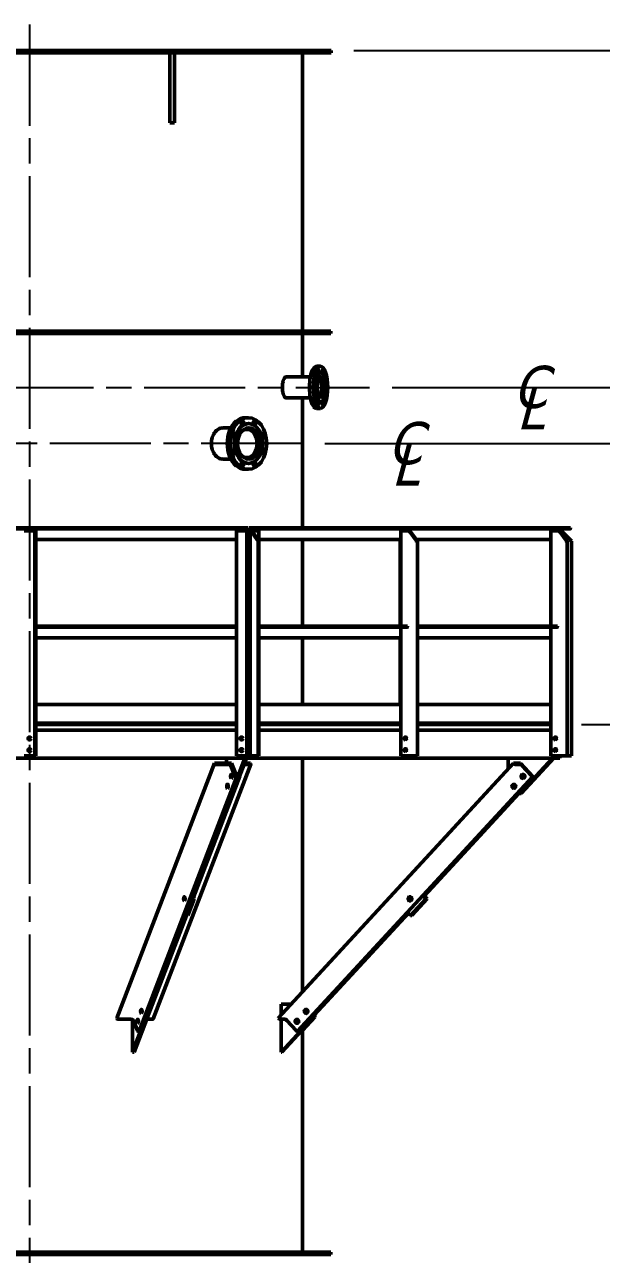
# Model space of a CAD drawing. Header units: inches. Extents: x 11 to 1621, y 11 to 1332.
# Drawn here: x 1246.1 to 1369.5, y 634.2 to 897 of the extents above; entities that cross this region are included whole.
import ezdxf
from ezdxf.enums import TextEntityAlignment as Align

# ---------------------------------------------------------------- set-up
doc = ezdxf.new("R2010")
doc.units = ezdxf.units.IN
doc.header["$LTSCALE"] = 48
doc.header["$MEASUREMENT"] = 0
doc.linetypes.add('CHAIN', pattern=[0.7087, 0.4724, -0.0591, 0.1181, -0.0591])
for name, color, linetype, lineweight in [('Centerline (ANSI)', 7, 'Continuous', 25), ('Dimension (ANSI)', 7, 'Continuous', 25), ('Symbol (ANSI)', 7, 'Continuous', 25), ('Visible (ANSI)', 7, 'Continuous', 50)]:
    doc.layers.add(name, color=color, linetype=linetype, lineweight=lineweight)
doc.styles.add('Dimension Text', font='tahoma.ttf')
doc.styles.add('Note Text (ANSI)', font='tahoma.ttf')
doc.styles.get("Standard").update_dxf_attribs({"font": 'tahoma.ttf'})
doc.dimstyles.new('ELC FT', dxfattribs={"dimscale": 48, "dimtxt": 0.12, "dimasz": 0.098425, "dimexe": 0.05, "dimexo": 0.1, "dimgap": 0.031496, "dimtad": 1, "dimdec": 5, "dimzin": 3, "dimdsep": 46, "dimlunit": 4, "dimtxsty": 'Dimension Text', "dimcen": 0.09, "dimdle": 0.5, "dimclrd": 5, "dimclre": 5, "dimclrt": 256, "dimadec": 1, "dimazin": 3, "dimtfac": 0.833333, "dimtofl": 0, "dimtmove": 0, "dimatfit": 3, "dimfxl": 0, "dimfrac": 2, "dimtolj": 1, "dimtzin": 0, "dimlwd": 25, "dimlwe": 25, "dimarcsym": 0})

# ---------------------------------------------------------------- blocks, each defined once
blk = doc.blocks.new('*D57')
at = {"layer": 'Defpoints', "color": 0, "linetype": 'Continuous', "transparency": 16777216}
for p in [(1360.38, 747.45), (1479.31, 291.45), (1540.01, 291.45)]:
    blk.add_point(p, dxfattribs=at)
at = {"layer": 'Dimension (ANSI)', "color": 5, "linetype": 'Continuous', "lineweight": 25, "transparency": 16777216}
for p, q in [((1365.18, 747.45), (1542.41, 747.45)), ((1540.01, 742.73), (1540.01, 296.18)), ((1484.11, 291.45), (1542.41, 291.45))]:
    blk.add_line(p, q, dxfattribs=at)
at = {"layer": 'Dimension (ANSI)', "color": 5, "linetype": 'Continuous', "transparency": 16777216}
for points in [[(1539.23, 742.73), (1540.8, 742.73), (1540.01, 747.45)], [(1539.23, 296.18), (1540.8, 296.18), (1540.01, 291.45)]]:
    blk.add_solid(points, dxfattribs=at)
at = {"layer": 'Dimension (ANSI)', "linetype": 'Continuous', "lineweight": 25, "transparency": 16777216, "insert": (1535.49, 519.45), "char_height": 5.76, "attachment_point": 5, "rotation": 90, "style": 'Dimension Text'}
blk.add_mtext('\\A1;\\fTahoma|b0|i0;38\'-0" TOP OF GRATING', dxfattribs=at)
blk = doc.blocks.new('*D58')
at = {"layer": 'Defpoints', "color": 0, "linetype": 'Continuous', "transparency": 16777216}
for p in [(1305.5, 807.45), (1540.01, 807.45), (1360.38, 747.45)]:
    blk.add_point(p, dxfattribs=at)
at = {"layer": 'Dimension (ANSI)', "color": 5, "linetype": 'Continuous', "lineweight": 25, "transparency": 16777216}
for p, q in [((1310.3, 807.45), (1542.41, 807.45)), ((1540.01, 752.18), (1540.01, 802.73)), ((1365.18, 747.45), (1542.41, 747.45))]:
    blk.add_line(p, q, dxfattribs=at)
at = {"layer": 'Dimension (ANSI)', "color": 5, "linetype": 'Continuous', "transparency": 16777216}
for points in [[(1539.23, 802.73), (1540.8, 802.73), (1540.01, 807.45)], [(1539.23, 752.18), (1540.8, 752.18), (1540.01, 747.45)]]:
    blk.add_solid(points, dxfattribs=at)
at = {"layer": 'Dimension (ANSI)', "linetype": 'Continuous', "lineweight": 25, "transparency": 16777216, "insert": (1535.5, 777.45), "char_height": 5.76, "attachment_point": 5, "rotation": 90, "style": 'Dimension Text'}
blk.add_mtext('\\A1;5\'-0"', dxfattribs=at)
blk = doc.blocks.new('*D59')
at = {"layer": 'Defpoints', "color": 0, "linetype": 'Continuous', "transparency": 16777216}
for p in [(1319.9, 819.45), (1305.5, 807.45), (1520.81, 807.45)]:
    blk.add_point(p, dxfattribs=at)
at = {"layer": 'Dimension (ANSI)', "color": 5, "linetype": 'Continuous', "lineweight": 25, "transparency": 16777216}
for p, q in [((1520.81, 824.18), (1520.81, 846.99)), ((1324.7, 819.45), (1523.21, 819.45)), ((1310.3, 807.45), (1523.21, 807.45)), ((1520.81, 802.73), (1520.81, 798))]:
    blk.add_line(p, q, dxfattribs=at)
at = {"layer": 'Dimension (ANSI)', "color": 5, "linetype": 'Continuous', "transparency": 16777216}
for points in [[(1520.02, 824.18), (1521.6, 824.18), (1520.81, 819.45)], [(1520.02, 802.73), (1521.6, 802.73), (1520.81, 807.45)]]:
    blk.add_solid(points, dxfattribs=at)
at = {"layer": 'Dimension (ANSI)', "linetype": 'Continuous', "lineweight": 25, "transparency": 16777216, "insert": (1516.3, 837.94), "char_height": 5.76, "attachment_point": 5, "rotation": 90, "style": 'Dimension Text'}
blk.add_mtext('\\A1;1\'-0"', dxfattribs=at)
blk = doc.blocks.new('*D60')
at = {"layer": 'Defpoints', "color": 0, "linetype": 'Continuous', "transparency": 16777216}
for p in [(1311.7, 891.45), (1305.5, 807.45), (1540.01, 807.45)]:
    blk.add_point(p, dxfattribs=at)
at = {"layer": 'Dimension (ANSI)', "color": 5, "linetype": 'Continuous', "lineweight": 25, "transparency": 16777216}
for p, q in [((1316.5, 891.45), (1542.41, 891.45)), ((1540.01, 886.73), (1540.01, 812.18)), ((1310.3, 807.45), (1542.41, 807.45))]:
    blk.add_line(p, q, dxfattribs=at)
at = {"layer": 'Dimension (ANSI)', "color": 5, "linetype": 'Continuous', "transparency": 16777216}
for points in [[(1539.23, 886.73), (1540.8, 886.73), (1540.01, 891.45)], [(1539.23, 812.18), (1540.8, 812.18), (1540.01, 807.45)]]:
    blk.add_solid(points, dxfattribs=at)
at = {"layer": 'Dimension (ANSI)', "linetype": 'Continuous', "lineweight": 25, "transparency": 16777216, "insert": (1535.5, 849.45), "char_height": 5.76, "attachment_point": 5, "rotation": 90, "style": 'Dimension Text'}
blk.add_mtext('\\A1;7\'-0"', dxfattribs=at)
blk = doc.blocks.new('CENTER LINE')
at = {"layer": 'Symbol (ANSI)', "char_height": 0.25, "attachment_point": 5, "style": 'Note Text (ANSI)'}
for s, insert in [('\\fTahoma|b0|i1;{\\H0.2500;C}', (0, 0)), ('\\fTahoma|b0|i1;{\\H0.2500;L}', (0, -0.125))]:
    blk.add_mtext(s, dxfattribs=dict(at, insert=insert))
at = {"layer": 'Symbol (ANSI)', "lineweight": 30, "flags": 63}
blk.add_attdef('Enter_text', text='', height=0.125, dxfattribs=at).set_placement((0.125, -0.125), align=Align.TOP_LEFT)

msp = doc.modelspace()

# ---------------------------------------------------------------- linework, layer by layer
at = {"layer": 'Centerline (ANSI)', "linetype": 'CHAIN', "ltscale": 0.952448}
for p, q in [((1247.196963, 896.951101), (1247.196963, 271.446921)), ((1174.498725, 819.451101), (1319.895234, 819.451101)), ((1305.500377, 807.451101), (1151.709386, 807.451101))]:
    msp.add_line(p, q, dxfattribs=at)
at = {"layer": 'Visible (ANSI)'}
for p, q in [((1311.696979, 891.451101), (1182.696979, 891.451101)), ((1217.196979, 890.951101), (1277.196979, 890.951101)), ((1277.196979, 890.951101), (1278.196979, 890.951101)), ((1277.196979, 883.898487), (1277.196979, 890.951101)), ((1278.196979, 883.898487), (1278.196979, 890.951101)), ((1278.196979, 890.951101), (1311.696979, 890.951101)), ((1305.571946, 831.451101), (1305.571946, 890.951101)), ((1311.696979, 891.451101), (1311.696979, 890.951101)), ((1277.196979, 883.898487), (1277.196979, 875.951101)), ((1278.196979, 883.898487), (1278.196979, 875.951101)), ((1277.196979, 875.951101), (1278.196979, 875.951101)), ((1182.821979, 831.451101), (1311.571979, 831.451101)), ((1182.821979, 830.951101), (1311.571979, 830.951101)), ((1305.571946, 821.701101), (1305.571946, 830.951101)), ((1311.571979, 831.451101), (1311.571979, 830.951101)), ((1309.395234, 823.951101), (1308.568305, 823.951101)), ((1309.451616, 822.546101), (1309.395234, 822.546101)), ((1302.051536, 821.701101), (1307.235413, 821.701101)), ((1302.051536, 817.201101), (1307.235413, 817.201101)), ((1305.571946, 789.451101), (1305.571946, 817.201101)), ((1309.395234, 814.951101), (1308.568305, 814.951101)), ((1309.451616, 816.356101), (1309.395234, 816.356101)), ((1294.000377, 812.951101), (1293.335697, 812.951101)), ((1288.474338, 810.763601), (1290.231076, 810.763601)), ((1293.644718, 810.763601), (1293.68925, 810.763601)), ((1294.042804, 811.701101), (1294.000377, 811.701101)), ((1288.474338, 804.138601), (1290.231076, 804.138601)), ((1293.644718, 804.138601), (1293.68925, 804.138601)), ((1294.000377, 801.951101), (1293.335697, 801.951101)), ((1294.042804, 803.201101), (1294.000377, 803.201101)), ((1293.383416, 789.201101), (1201.010543, 789.201101)), ((1201.485517, 789.451101), (1292.908442, 789.451101)), ((1246.191979, 788.826101), (1246.071979, 788.826101)), ((1246.191979, 788.826101), (1248.071979, 788.826101)), ((1248.071979, 788.826101), (1248.571979, 788.826101)), ((1248.321979, 786.696101), (1248.321979, 788.576101)), ((1248.571979, 788.826101), (1248.571979, 786.576101)), ((1291.528442, 788.826101), (1291.408442, 788.826101)), ((1291.408442, 740.701101), (1291.408442, 788.826101)), ((1291.528442, 788.826101), (1293.408442, 788.826101)), ((1293.908442, 789.451101), (1292.908442, 789.451101)), ((1293.383416, 789.201101), (1293.908442, 789.201101)), ((1293.408442, 788.826101), (1293.908442, 788.826101)), ((1293.658442, 786.696101), (1293.658442, 788.576101)), ((1293.908442, 789.201101), (1293.908442, 789.451101)), ((1293.908442, 788.951101), (1293.908442, 789.201101)), ((1293.908442, 788.826101), (1293.908442, 788.951101)), ((1293.908442, 788.826101), (1293.908442, 786.576101)), ((1294.158442, 789.451101), (1295.219102, 789.451101)), ((1294.158442, 786.951101), (1294.158442, 789.451101)), ((1294.335219, 788.951101), (1294.335219, 787.071101)), ((1294.335219, 788.826101), (1294.511996, 788.826101)), ((1294.335219, 740.701101), (1294.335219, 788.826101)), ((1295.219102, 789.201101), (1294.511996, 789.201101)), ((1294.511996, 788.826101), (1294.865549, 788.826101)), ((1296.102986, 786.576101), (1294.511996, 788.826101)), ((1294.865549, 788.826101), (1296.19491, 788.826101)), ((1294.865549, 788.576101), (1296.19491, 786.696101)), ((1296.633316, 789.451101), (1295.219102, 789.451101)), ((1295.219102, 789.201101), (1296.212606, 789.201101)), ((1296.230057, 788.826101), (1296.19491, 788.826101)), ((1361.530091, 789.201101), (1296.212606, 789.201101)), ((1296.230057, 786.611248), (1296.230057, 788.826101)), ((1296.633316, 789.451101), (1361.279086, 789.451101)), ((1326.569716, 788.826101), (1326.66164, 788.826101)), ((1326.569716, 768.451101), (1326.569716, 788.826101)), ((1326.831345, 788.826101), (1326.66164, 788.826101)), ((1326.831345, 788.826101), (1328.160706, 788.826101)), ((1328.160706, 788.826101), (1328.514259, 788.826101)), ((1328.514259, 788.826101), (1330.10525, 786.576101)), ((1329.84362, 786.696101), (1328.514259, 788.576101)), ((1358.627436, 788.826101), (1358.71936, 788.826101)), ((1358.627436, 768.451101), (1358.627436, 788.826101)), ((1358.889065, 788.826101), (1358.71936, 788.826101)), ((1358.889065, 788.826101), (1360.218426, 788.826101)), ((1360.218426, 788.826101), (1360.571979, 788.826101)), ((1360.395203, 788.826101), (1360.395203, 788.951101)), ((1360.571979, 788.951101), (1360.571979, 788.826101)), ((1360.571979, 788.826101), (1360.821979, 788.826101)), ((1360.571979, 788.826101), (1362.16297, 786.576101)), ((1361.90134, 786.696101), (1360.571979, 788.576101)), ((1363.071979, 786.576101), (1360.821979, 788.826101)), ((1361.571979, 789.451101), (1361.279086, 789.451101)), ((1361.530091, 789.201101), (1361.571979, 789.201101)), ((1361.571979, 789.451101), (1361.571979, 789.201101)), ((1361.571979, 789.451101), (1361.821979, 789.451101)), ((1361.821979, 789.201101), (1361.571979, 789.201101)), ((1362.821979, 789.451101), (1361.821979, 789.451101)), ((1361.821979, 789.201101), (1362.701979, 789.201101)), ((1362.821979, 789.321101), (1362.821979, 789.451101)), ((1248.321979, 740.701101), (1248.321979, 786.696101)), ((1248.571979, 786.576101), (1248.441979, 786.576101)), ((1248.571979, 786.951101), (1291.408442, 786.951101)), ((1248.571979, 740.701101), (1248.571979, 786.576101)), ((1293.658442, 740.701101), (1293.658442, 786.696101)), ((1293.908442, 786.576101), (1293.778442, 786.576101)), ((1293.908442, 740.701101), (1293.908442, 786.576101)), ((1293.908442, 786.451101), (1293.951335, 786.451101)), ((1294.304889, 786.451101), (1293.951335, 786.451101)), ((1294.250366, 786.951101), (1294.158442, 786.951101)), ((1294.250366, 786.951101), (1294.335219, 786.951101)), ((1294.304889, 786.451101), (1294.335219, 786.451101)), ((1296.19491, 786.576101), (1296.102986, 786.576101)), ((1296.102986, 740.701101), (1296.102986, 786.576101)), ((1296.230057, 786.951101), (1326.569716, 786.951101)), ((1296.230057, 740.701101), (1296.230057, 786.611248)), ((1305.571946, 768.451101), (1305.571946, 786.951101)), ((1326.392939, 768.451101), (1326.392939, 786.951101)), ((1329.840085, 786.951101), (1358.627436, 786.951101)), ((1330.10525, 786.576101), (1330.013326, 786.576101)), ((1330.10525, 740.701101), (1330.10525, 786.576101)), ((1362.16297, 786.576101), (1362.071046, 786.576101)), ((1362.16297, 740.701101), (1362.16297, 786.576101)), ((1363.071979, 740.701101), (1363.071979, 786.576101)), ((1293.908442, 784.451101), (1293.951335, 784.451101)), ((1294.304889, 784.451101), (1293.951335, 784.451101)), ((1294.304889, 784.451101), (1294.335219, 784.451101)), ((1248.571979, 768.451101), (1248.821979, 768.451101)), ((1248.821979, 768.451101), (1248.821979, 768.321101)), ((1248.821979, 768.451101), (1291.158442, 768.451101)), ((1248.821979, 768.201101), (1248.821979, 768.321101)), ((1248.821979, 768.201101), (1248.821979, 767.951101)), ((1291.158442, 768.201101), (1248.821979, 768.201101)), ((1291.158442, 768.451101), (1291.408442, 768.451101)), ((1291.158442, 768.321101), (1291.158442, 768.451101)), ((1291.158442, 768.321101), (1291.158442, 768.201101)), ((1291.158442, 767.951101), (1291.158442, 768.201101)), ((1294.158442, 768.451101), (1294.335219, 768.451101)), ((1294.158442, 765.951101), (1294.158442, 768.451101)), ((1294.335219, 768.451101), (1294.335219, 766.071101)), ((1296.230057, 768.451101), (1296.279762, 768.451101)), ((1296.279762, 768.451101), (1297.870753, 768.451101)), ((1296.279762, 768.451101), (1296.279762, 767.951101)), ((1297.7859, 768.201101), (1296.456539, 768.201101)), ((1327.899076, 768.201101), (1297.7859, 768.201101)), ((1297.870753, 768.451101), (1327.983929, 768.451101)), ((1297.870753, 768.451101), (1297.870753, 768.321101)), ((1326.569716, 740.701101), (1326.569716, 768.201101)), ((1327.983929, 768.321101), (1327.983929, 768.451101)), ((1330.10525, 768.451101), (1360.041649, 768.451101)), ((1359.956797, 768.201101), (1330.10525, 768.201101)), ((1358.627436, 740.701101), (1358.627436, 768.201101)), ((1360.041649, 768.321101), (1360.041649, 768.451101)), ((1248.571979, 765.951101), (1291.408442, 765.951101)), ((1294.250366, 765.951101), (1294.158442, 765.951101)), ((1294.250366, 765.951101), (1294.335219, 765.951101)), ((1296.230057, 765.951101), (1326.569716, 765.951101)), ((1305.571946, 751.701101), (1305.571946, 765.951101)), ((1326.392939, 751.701101), (1326.392939, 765.951101)), ((1330.10525, 765.951101), (1358.627436, 765.951101)), ((1248.571979, 751.701101), (1291.408442, 751.701101)), ((1294.158442, 747.701101), (1294.158442, 751.701101)), ((1294.158442, 751.701101), (1294.335219, 751.701101)), ((1294.335219, 751.701101), (1294.335219, 747.701101)), ((1296.230057, 751.701101), (1326.569716, 751.701101)), ((1330.10525, 751.701101), (1358.627436, 751.701101)), ((1291.408442, 747.701101), (1248.571979, 747.701101)), ((1248.571979, 747.451101), (1291.408442, 747.451101)), ((1293.908442, 747.451101), (1294.335219, 747.451101)), ((1294.335219, 747.701101), (1294.158442, 747.701101)), ((1326.569716, 747.701101), (1296.230057, 747.701101)), ((1296.230057, 747.451101), (1326.569716, 747.451101)), ((1305.571946, 747.451101), (1305.571946, 747.701101)), ((1326.392939, 747.451101), (1326.392939, 747.701101)), ((1358.627436, 747.701101), (1330.10525, 747.701101)), ((1330.10525, 747.451101), (1358.627436, 747.451101)), ((1248.571979, 746.201101), (1291.408442, 746.201101)), ((1291.408442, 746.201101), (1248.571979, 746.201101)), ((1293.908442, 746.201101), (1294.158442, 746.201101)), ((1293.941964, 740.877048), (1293.941964, 745.525154)), ((1293.941964, 745.525154), (1293.941964, 740.877048)), ((1294.158442, 746.201101), (1294.335219, 746.201101)), ((1294.158442, 746.201101), (1294.158442, 740.201101)), ((1294.158442, 746.201101), (1294.158442, 740.201101)), ((1294.311516, 745.525154), (1294.311516, 740.877048)), ((1294.311516, 740.877048), (1294.311516, 745.525154)), ((1296.230057, 746.201101), (1326.569716, 746.201101)), ((1326.569716, 746.201101), (1296.230057, 746.201101)), ((1330.10525, 746.201101), (1358.627436, 746.201101)), ((1358.627436, 746.201101), (1330.10525, 746.201101)), ((1292.080249, 740.201101), (1202.31371, 740.201101)), ((1246.071979, 740.701101), (1246.191979, 740.701101)), ((1248.071979, 740.701101), (1246.191979, 740.701101)), ((1248.321979, 740.701101), (1248.071979, 740.701101)), ((1248.321979, 740.701101), (1248.441979, 740.701101)), ((1248.571979, 740.701101), (1248.441979, 740.701101)), ((1265.866053, 684.70846), (1286.700253, 739.150848)), ((1273.655518, 684.509738), (1294.489718, 738.952126)), ((1290.395771, 739.150848), (1286.700253, 739.150848)), ((1286.700253, 739.150848), (1286.750314, 739.020034)), ((1286.977265, 738.885683), (1289.799717, 738.885683)), ((1289.28055, 740.201101), (1289.28055, 739.150848)), ((1290.253618, 738.616983), (1291.080295, 736.456772)), ((1290.33293, 732.701101), (1293.203055, 740.201101)), ((1291.478164, 736.322421), (1290.395771, 739.150848)), ((1290.679385, 732.701101), (1293.54951, 740.201101)), ((1291.408442, 740.701101), (1291.528442, 740.701101)), ((1293.408442, 740.701101), (1291.528442, 740.701101)), ((1292.080249, 740.201101), (1292.080249, 740.408148)), ((1292.080249, 740.201101), (1292.080249, 740.408148)), ((1294.158442, 740.201101), (1292.080249, 740.201101)), ((1292.178721, 740.504016), (1293.631018, 740.574324)), ((1292.178721, 740.504016), (1293.631018, 740.574324)), ((1293.046122, 738.885683), (1294.363682, 738.885683)), ((1294.437744, 739.150848), (1293.147596, 739.150848)), ((1293.658442, 740.701101), (1293.408442, 740.701101)), ((1293.658442, 740.701101), (1293.778442, 740.701101)), ((1293.908442, 740.701101), (1293.778442, 740.701101)), ((1295.627947, 740.201101), (1294.158442, 740.201101)), ((1296.102986, 740.701101), (1294.335219, 740.701101)), ((1294.487805, 739.020034), (1294.437744, 739.150848)), ((1294.531388, 740.574324), (1295.558316, 740.504016)), ((1294.531388, 740.574324), (1295.558316, 740.504016)), ((1295.627947, 740.408148), (1295.627947, 740.201101)), ((1295.627947, 740.408148), (1295.627947, 740.201101)), ((1359.102475, 740.201101), (1295.627947, 740.201101)), ((1296.19491, 740.701101), (1296.102986, 740.701101)), ((1296.19491, 740.701101), (1296.230057, 740.701101)), ((1300.352057, 684.70846), (1350.650265, 739.150848)), ((1305.571946, 690.358427), (1305.571946, 740.201101)), ((1326.66164, 740.701101), (1326.569716, 740.701101)), ((1326.66164, 740.701101), (1326.831345, 740.701101)), ((1328.160706, 740.701101), (1326.831345, 740.701101)), ((1328.514259, 740.701101), (1328.160706, 740.701101)), ((1329.84362, 740.701101), (1328.514259, 740.701101)), ((1329.84362, 740.701101), (1330.013326, 740.701101)), ((1330.10525, 740.701101), (1330.013326, 740.701101)), ((1349.488616, 740.201101), (1349.488616, 737.893489)), ((1352.180999, 739.150848), (1350.650265, 739.150848)), ((1350.650265, 739.150848), (1350.771122, 739.020034)), ((1350.967955, 738.885683), (1352.137053, 738.885683)), ((1352.029285, 732.701101), (1358.958382, 740.201101)), ((1352.172791, 732.701101), (1359.101888, 740.201101)), ((1354.794125, 736.322421), (1352.180999, 739.150848)), ((1352.316298, 732.701101), (1359.245394, 740.201101)), ((1352.53072, 738.616983), (1354.526495, 736.456772)), ((1358.71936, 740.701101), (1358.627436, 740.701101)), ((1358.71936, 740.701101), (1358.889065, 740.701101)), ((1360.218426, 740.701101), (1358.889065, 740.701101)), ((1359.102475, 740.201101), (1359.102475, 740.408148)), ((1359.102475, 740.201101), (1359.102475, 740.408148)), ((1360.571979, 740.201101), (1359.102475, 740.201101)), ((1359.172106, 740.504016), (1360.199034, 740.574324)), ((1359.172106, 740.504016), (1360.199034, 740.574324)), ((1360.571979, 740.701101), (1360.218426, 740.701101)), ((1360.571979, 740.701101), (1360.571979, 740.201101)), ((1360.571979, 740.701101), (1360.571979, 740.201101)), ((1361.90134, 740.701101), (1360.571979, 740.701101)), ((1361.90134, 740.701101), (1362.071046, 740.701101)), ((1362.16297, 740.701101), (1362.071046, 740.701101)), ((1363.071979, 740.701101), (1362.16297, 740.701101)), ((1270.643964, 681.880033), (1291.478164, 736.322421)), ((1282.219778, 710.514226), (1292.121573, 736.388864)), ((1291.307246, 736.322421), (1291.478164, 736.322421)), ((1292.11966, 736.456772), (1292.118139, 736.460747)), ((1304.495916, 681.880033), (1354.794125, 736.322421)), ((1354.723328, 736.322421), (1354.794125, 736.322421)), ((1290.438799, 732.701101), (1282.084014, 710.868994)), ((1290.092344, 732.701101), (1290.33293, 732.701101)), ((1290.679385, 732.701101), (1290.33293, 732.701101)), ((1351.591967, 732.701101), (1331.421731, 710.868994)), ((1331.462343, 710.825035), (1351.673193, 732.701101)), ((1351.816699, 732.701101), (1331.534096, 710.74737)), ((1351.448461, 732.701101), (1352.029285, 732.701101)), ((1352.172791, 732.701101), (1352.029285, 732.701101)), ((1352.172791, 732.701101), (1352.316298, 732.701101)), ((1280.655167, 706.626353), (1282.008157, 710.161887)), ((1281.001621, 706.626353), (1282.354612, 710.161887)), ((1282.008157, 710.161887), (1281.737559, 710.868994)), ((1282.354612, 710.161887), (1281.910786, 711.321659)), ((1282.354612, 710.161887), (1282.008157, 710.161887)), ((1328.665098, 706.626353), (1331.931506, 710.161887)), ((1328.808605, 706.626353), (1332.075012, 710.161887)), ((1328.952111, 706.626353), (1332.218518, 710.161887)), ((1331.931506, 710.161887), (1331.278224, 710.868994)), ((1332.075012, 710.161887), (1331.349977, 710.946659)), ((1332.218518, 710.161887), (1331.60585, 710.825035)), ((1332.075012, 710.161887), (1331.931506, 710.161887)), ((1280.557796, 706.880795), (1272.406251, 685.579781)), ((1280.384569, 707.33346), (1280.655167, 706.626353)), ((1328.08357, 707.255795), (1308.057544, 685.579781)), ((1308.057544, 685.491863), (1328.124183, 707.211836)), ((1328.195936, 707.134171), (1308.057544, 685.336533)), ((1328.011817, 707.33346), (1328.665098, 706.626353)), ((1271.287373, 681.946476), (1280.731953, 706.626353)), ((1281.001621, 706.626353), (1280.655167, 706.626353)), ((1328.808605, 706.626353), (1328.665098, 706.626353)), ((1328.808605, 706.626353), (1328.952111, 706.626353)), ((1328.880358, 706.704019), (1328.952111, 706.626353)), ((1272.406251, 686.485111), (1272.406251, 684.888601)), ((1300.984941, 687.638601), (1300.984941, 685.393489)), ((1303.059154, 687.638601), (1300.984941, 687.638601)), ((1265.916114, 684.577646), (1265.866053, 684.70846)), ((1268.965517, 684.443295), (1266.143065, 684.443295)), ((1269.18967, 677.388601), (1272.059796, 684.888601)), ((1269.18967, 684.392818), (1269.18967, 677.388601)), ((1270.246095, 682.014383), (1269.419418, 684.174595)), ((1272.406251, 684.888601), (1269.536125, 677.388601)), ((1272.059796, 684.888601), (1272.059796, 685.579781)), ((1272.406251, 684.888601), (1272.059796, 684.888601)), ((1273.529482, 684.443295), (1272.242864, 684.443295)), ((1300.472914, 684.577646), (1300.352057, 684.70846)), ((1301.838845, 684.443295), (1300.669747, 684.443295)), ((1300.984941, 677.388601), (1307.914037, 684.888601)), ((1300.984941, 684.443295), (1300.984941, 677.388601)), ((1308.057544, 684.888601), (1301.128447, 677.388601)), ((1304.228287, 682.014383), (1302.232512, 684.174595)), ((1305.571946, 682.042879), (1308.20105, 684.888601)), ((1307.914037, 684.888601), (1307.914037, 685.579781)), ((1308.057544, 684.888601), (1307.914037, 684.888601)), ((1308.057544, 685.735111), (1308.057544, 684.888601)), ((1308.20105, 684.888601), (1308.20105, 685.491863)), ((1270.643964, 681.880033), (1270.473046, 681.880033)), ((1304.495916, 681.880033), (1304.42512, 681.880033)), ((1305.571946, 634.701101), (1305.571946, 682.198209)), ((1269.536125, 677.388601), (1269.18967, 677.388601)), ((1301.128447, 677.388601), (1300.984941, 677.388601)), ((1182.821979, 634.701101), (1311.571979, 634.701101)), ((1182.821979, 634.201101), (1311.571979, 634.201101)), ((1311.571979, 634.701101), (1311.571979, 634.201101))]:
    msp.add_line(p, q, dxfattribs=at)
for centre in [(1247.196979, 744.451101), (1292.533442, 744.451101), (1247.196979, 741.951101), (1292.533442, 741.951101)]:
    msp.add_circle(centre, 0.3125, dxfattribs=at)
for centre, radius, start, end in [((1248.071979, 788.576101), 0.25, 0, 90), ((1293.408442, 788.576101), 0.25, 0, 90), ((1360.821979, 788.951101), 0.25, 90, 180), ((1248.441979, 786.696101), 0.12, 180, 270), ((1293.778442, 786.696101), 0.12, 180, 270)]:
    msp.add_arc(centre, radius, start, end, dxfattribs=at)
for centre, major_axis, ratio, start_param, end_param in [((1308.568305, 819.451101), (0, -4.5), 0.3420201433, 3.1415926536, 6.2831853072), ((1309.395234, 819.451101), (0, -3.095), 0.3420201433, 3.1415926536, 6.2831853072), ((1308.981769, 819.451101), (0, 2.013), 0.3420201433, 3.2718001898, 6.152977771), ((1308.981769, 819.451101), (0, 2.25), 0.3420201433, 3.4249692787, 5.9998086821), ((1293.335697, 807.451101), (0, -5.5), 0.7071067812, 3.1415926536, 6.2831853072), ((1294.000377, 807.451101), (0, -4.25), 0.7071067812, 3.1415926536, 6.2831853072), ((1293.68925, 807.451101), (0, 3.0325), 0.7071067812, 2.4881434075, 6.9366345533), ((1293.68925, 807.451101), (0, 3.3125), 0.7071067812, 3.1213818437, 6.3033961171), ((1294.511996, 788.951101), (0, 0.25), 0.7071067812, 0, 1.5707963268), ((1295.042326, 788.576101), (0.23097, -0.23097), 0.4142135624, 2.7488935719, 4.3196898987), ((1328.337483, 788.576101), (0.23097, -0.23097), 0.4142135624, 1.1780972451, 2.7488935719), ((1360.395203, 788.576101), (0.23097, -0.23097), 0.4142135624, 1.1780972451, 2.7488935719), ((1360.571979, 788.951101), (0, 0.25), 0.7071067812, 0, 1.5707963268), ((1294.250366, 787.071101), (0, -0.12), 0.7071067812, 0, 1.5707963268), ((1296.110057, 786.696101), (-0.110866, 0.110866), 0.4142135624, 2.7488935719, 4.3196898987), ((1329.928473, 786.696101), (-0.110866, 0.110866), 0.4142135624, 1.1780972451, 2.7488935719), ((1361.986193, 786.696101), (-0.110866, 0.110866), 0.4142135624, 1.1780972451, 2.7488935719), ((1296.456539, 767.951101), (0, 0.25), 0.7071067812, 0, 1.5707963268), ((1297.7859, 768.321101), (0, -0.12), 0.7071067812, 0, 1.5707963268), ((1326.569716, 767.951101), (0, 0.25), 0.7071067812, 0, 1.5707963268), ((1327.899076, 768.321101), (0, -0.12), 0.7071067812, 0, 1.5707963268), ((1358.627436, 767.951101), (0, 0.25), 0.7071067812, 0, 1.5707963268), ((1359.956797, 768.321101), (0, -0.12), 0.7071067812, 0, 1.5707963268), ((1294.250366, 766.071101), (0, -0.12), 0.7071067812, 0, 1.5707963268), ((1293.613848, 745.525154), (-0.328116, 0), 0.9238795325, 3.1415926536, 3.5975583819), ((1293.613848, 745.525154), (-0.328116, 0), 0.9238795325, 3.1415926536, 3.5975583819), ((1294.543528, 745.525154), (0, 0.30314), 0.7653668647, 1.1148305984, 1.5707963268), ((1294.543528, 745.525154), (0, 0.30314), 0.7653668647, 1.1148305984, 1.5707963268), ((1327.223789, 744.451101), (0, 0.3125), 0.7071067812, 3.9453949725, 5.4793829882), ((1327.365211, 744.451101), (0, -0.3125), 0.7071067812, 0.4115168461, 2.7300758075), ((1327.365211, 744.451101), (0, 0.3125), 0.7071067812, 3.5531094997, 5.8716684611), ((1359.28151, 744.451101), (0, 0.3125), 0.7071067812, 3.9453949725, 5.4793829882), ((1359.422931, 744.451101), (0, -0.3125), 0.7071067812, 0.4115168461, 2.7300758075), ((1359.422931, 744.451101), (0, 0.3125), 0.7071067812, 3.5531094997, 5.8716684611), ((1327.223789, 741.951101), (0, 0.3125), 0.7071067812, 3.9453949725, 5.4793829882), ((1327.365211, 741.951101), (0, -0.3125), 0.7071067812, 0.4115168461, 2.7300758075), ((1327.365211, 741.951101), (0, 0.3125), 0.7071067812, 3.5531094997, 5.8716684611), ((1359.28151, 741.951101), (0, 0.3125), 0.7071067812, 3.9453949725, 5.4793829882), ((1359.422931, 741.951101), (0, -0.3125), 0.7071067812, 0.4115168461, 2.7300758075), ((1359.422931, 741.951101), (0, 0.3125), 0.7071067812, 3.5531094997, 5.8716684611), ((1286.925851, 739.020034), (0.17745, -0.067907), 0.6532814824, 3.6714954433, 5.2422917701), ((1289.902544, 738.616983), (0.354901, -0.135815), 0.6532814824, 0.5299027897, 2.1006991165), ((1292.184159, 740.408148), (-0.10391, 0), 0.9238795325, 4.7647411, 6.2831853072), ((1292.184159, 740.408148), (-0.10391, 0), 0.9238795325, 4.7647411, 6.2831853072), ((1293.613848, 740.877048), (-0.328116, 0), 0.9238795325, 1.6231484464, 2.5223528295), ((1293.613848, 740.877048), (-0.328116, 0), 0.9238795325, 1.6231484464, 2.5223528295), ((1293.613848, 740.877048), (-0.328116, 0), 0.9238795325, 2.6856269252, 3.1415926536), ((1293.613848, 740.877048), (-0.328116, 0), 0.9238795325, 2.6856269252, 3.1415926536), ((1294.543528, 740.877048), (0, 0.30314), 0.7653668647, 1.5707963268, 2.0267620551), ((1294.543528, 740.877048), (0, 0.30314), 0.7653668647, 1.5707963268, 2.0267620551), ((1294.543528, 740.877048), (0, 0.30314), 0.7653668647, 2.1900361508, 3.089240534), ((1294.543528, 740.877048), (0, 0.30314), 0.7653668647, 2.1900361508, 3.089240534), ((1294.312268, 739.020034), (0.17745, -0.067907), 0.6532814824, 5.2422917701, 6.8130880969), ((1295.554471, 740.408148), (0, -0.096), 0.7653668647, 1.5707963268, 3.089240534), ((1295.554471, 740.408148), (0, -0.096), 0.7653668647, 1.5707963268, 3.089240534), ((1350.843832, 739.020034), (0.139557, -0.128934), 0.2705980501, 4.4274648538, 5.9982611806), ((1352.3853, 738.616983), (-0.279114, 0.257867), 0.2705980501, 4.4274648538, 5.9982611806), ((1359.17595, 740.408148), (0, 0.096), 0.7653668647, 0.0523521196, 1.5707963268), ((1359.17595, 740.408148), (0, 0.096), 0.7653668647, 0.0523521196, 1.5707963268), ((1360.186893, 740.877048), (0, -0.30314), 0.7653668647, 0.0523521196, 0.9515565027), ((1360.186893, 740.877048), (0, -0.30314), 0.7653668647, 0.0523521196, 0.9515565027), ((1291.255832, 736.456772), (0.17745, -0.067907), 0.6532814824, 3.6714954433, 5.2422917701), ((1291.944123, 736.456772), (0.17745, -0.067907), 0.6532814824, 5.7244040031, 6.8130880969), ((1352.83428, 736.322421), (0, -0.4375), 0.9238795325, 3.3200586038, 6.104719357), ((1352.83428, 736.322421), (0, 0.4375), 0.9238795325, 0.1784659502, 2.9631267034), ((1352.977786, 736.322421), (0, 0.4375), 0.9238795325, 0.3629570645, 2.7786355891), ((1352.977786, 736.322421), (0, -0.4375), 0.9238795325, 3.5045497181, 5.9202282427), ((1353.121293, 736.322421), (0, -0.4375), 0.9238795325, 3.7032153012, 5.7215626596), ((1353.264799, 736.322421), (0, 0.4375), 0.9238795325, 0.7896123773, 2.3519802763), ((1354.599205, 736.456772), (0.139557, -0.128934), 0.2705980501, 4.4274648538, 5.9982611806), ((1350.874436, 734.201101), (0, -0.4375), 0.9238795325, 3.3200586038, 6.104719357), ((1350.874436, 734.201101), (0, 0.4375), 0.9238795325, 0.1784659502, 2.9631267034), ((1351.017942, 734.201101), (0, 0.4375), 0.9238795325, 0.3629570645, 2.7786355891), ((1351.017942, 734.201101), (0, -0.4375), 0.9238795325, 3.5045497181, 5.9202282427), ((1351.161448, 734.201101), (0, -0.4375), 0.9238795325, 3.7032153012, 5.7215626596), ((1351.304955, 734.201101), (0, 0.4375), 0.9238795325, 0.7896123773, 2.3519802763), ((1328.665098, 710.161887), (0, 0.4375), 0.9238795325, 0.1784659502, 2.9631267034), ((1328.665098, 710.161887), (0, -0.4375), 0.9238795325, 3.3200586038, 6.104719357), ((1328.808605, 710.161887), (0, -0.4375), 0.9238795325, 3.5045497181, 5.9202282427), ((1328.808605, 710.161887), (0, 0.4375), 0.9238795325, 0.3629570645, 2.7786355891), ((1328.952111, 710.161887), (0, -0.4375), 0.9238795325, 3.7032153012, 5.7215626596), ((1329.095617, 710.161887), (0, 0.4375), 0.9238795325, 0.7896123773, 2.3519802763), ((1306.455761, 686.122674), (0, 0.4375), 0.9238795325, 0.1784659502, 2.9631267034), ((1306.55284, 686.138601), (0, 0.4375), 0.9238795325, 0.363855672, 2.8999093495), ((1306.599267, 686.122674), (0, -0.4375), 0.9238795325, 3.5045497181, 5.9159754951), ((1306.742773, 686.122674), (0, -0.4375), 0.9238795325, 3.7032153012, 5.7215626596), ((1306.88628, 686.122674), (0, 0.4375), 0.9238795325, 0.7896123773, 2.3519802763), ((1266.091651, 684.577646), (-0.17745, 0.067907), 0.6532814824, 0.5299027897, 2.1006991165), ((1269.068344, 684.174595), (-0.354901, 0.135815), 0.6532814824, 3.6714954433, 5.2422917701), ((1273.478068, 684.577646), (0.17745, -0.067907), 0.6532814824, 5.2422917701, 6.2831853072), ((1300.545624, 684.577646), (0.139557, -0.128934), 0.2705980501, 4.4274648538, 5.9982611806), ((1302.087092, 684.174595), (-0.279114, 0.257867), 0.2705980501, 4.4274648538, 5.9982611806), ((1304.495916, 684.001353), (0, 0.4375), 0.9238795325, 0.1784659502, 2.9631267034), ((1304.592995, 684.017281), (0, 0.4375), 0.9238795325, 0.363855672, 2.8999093495), ((1304.639423, 684.001353), (0, -0.4375), 0.9238795325, 3.5045497181, 5.9159754951), ((1304.449489, 684.017281), (0, -0.4375), 0.9238795325, 6.0365425162, 6.3118542301), ((1304.782929, 684.001353), (0, -0.4375), 0.9238795325, 3.7032153012, 5.7215626596), ((1306.409334, 686.138601), (0, -0.4375), 0.9238795325, 6.0365425162, 6.3118542301), ((1270.421632, 682.014383), (-0.17745, 0.067907), 0.6532814824, 0.5299027897, 2.1006991165), ((1271.109923, 682.014383), (0.17745, -0.067907), 0.6532814824, 6.0196298928, 6.2831853072), ((1304.300997, 682.014383), (0.139557, -0.128934), 0.2705980501, 4.4274648538, 5.9982611806)]:
    msp.add_ellipse(centre, major_axis=major_axis, ratio=ratio, start_param=start_param, end_param=end_param, dxfattribs=at)
for centre, major_axis, ratio in [((1309.395234, 819.451101), (0, -4.5), 0.3420201433), ((1309.451616, 819.451101), (0, -3.095), 0.3420201433), ((1308.904414, 822.915649), (0, 0.375), 0.3420201433), ((1309.886054, 822.915649), (0, 0.375), 0.3420201433), ((1308.210289, 820.886164), (0, 0.375), 0.3420201433), ((1309.451616, 819.451101), (0, -2.285), 0.3420201433), ((1310.580179, 820.886164), (0, -0.375), 0.3420201433), ((1308.210289, 818.016038), (0, 0.375), 0.3420201433), ((1310.580179, 818.016038), (0, -0.375), 0.3420201433), ((1308.904414, 815.986553), (0, -0.375), 0.3420201433), ((1309.886054, 815.986553), (0, -0.375), 0.3420201433), ((1294.000377, 807.451101), (0, -5.5), 0.7071067812), ((1292.715037, 811.839529), (0, 0.4375), 0.7071067812), ((1295.285718, 811.839529), (0, 0.4375), 0.7071067812), ((1290.89729, 809.268847), (0, 0.4375), 0.7071067812), ((1294.042804, 807.451101), (0, -4.25), 0.7071067812), ((1294.042804, 807.451101), (0, -3.36), 0.7071067812), ((1297.103464, 809.268847), (0, -0.4375), 0.7071067812), ((1290.89729, 805.633355), (0, 0.4375), 0.7071067812), ((1297.103464, 805.633355), (0, -0.4375), 0.7071067812), ((1292.715037, 803.062673), (0, -0.4375), 0.7071067812), ((1295.285718, 803.062673), (0, -0.4375), 0.7071067812), ((1327.541988, 744.451101), (0, -0.3125), 0.7071067812), ((1359.599708, 744.451101), (0, -0.3125), 0.7071067812), ((1327.541988, 741.951101), (0, -0.3125), 0.7071067812), ((1359.599708, 741.951101), (0, -0.3125), 0.7071067812), ((1290.319915, 736.322421), (0, -0.4375), 0.3826834324), ((1352.690774, 736.322421), (0, -0.4375), 0.9238795325), ((1289.508121, 734.201101), (0, -0.4375), 0.3826834324), ((1350.730929, 734.201101), (0, -0.4375), 0.9238795325), ((1280.308712, 710.161887), (0, -0.4375), 0.3826834324), ((1328.521592, 710.161887), (0, -0.4375), 0.9238795325), ((1271.109303, 686.122674), (0, -0.4375), 0.3826834324), ((1306.312255, 686.122674), (0, -0.4375), 0.9238795325), ((1270.297509, 684.001353), (0, -0.4375), 0.3826834324), ((1304.35241, 684.001353), (0, -0.4375), 0.9238795325)]:
    msp.add_ellipse(centre, major_axis=major_axis, ratio=ratio, dxfattribs=at)
for points, knots in [([(1302.051536, 817.201101), (1302.003218, 817.201101), (1301.952757, 817.214621), (1301.851339, 817.271567), (1301.800383, 817.314981), (1301.701742, 817.429795), (1301.653982, 817.501287), (1301.56497, 817.666502), (1301.523727, 817.760235), (1301.45029, 817.959987), (1301.415583, 818.072832), (1301.354108, 818.318561), (1301.327341, 818.451438), (1301.284228, 818.728611), (1301.26785, 818.873127), (1301.246348, 819.163735), (1301.241229, 819.309828), (1301.241229, 819.592373), (1301.246348, 819.738467), (1301.26785, 820.029075), (1301.284228, 820.173591), (1301.327341, 820.450764), (1301.354108, 820.583641), (1301.415583, 820.82937), (1301.45029, 820.942215), (1301.523727, 821.141967), (1301.56497, 821.2357), (1301.653982, 821.400914), (1301.701742, 821.472406), (1301.800383, 821.587221), (1301.851339, 821.630635), (1301.952757, 821.687581), (1302.003218, 821.701101), (1302.051536, 821.701101)], [8.6119727422, 8.6119727422, 8.6119727422, 8.6119727422, 9.6884692948, 9.6884692948, 10.7649658475, 10.7649658475, 11.8414624001, 11.8414624001, 12.9179589528, 12.9179589528, 13.9944555857, 13.9944555857, 15.0709522186, 15.0709522186, 16.1474488515, 16.1474488515, 17.2239454843, 17.2239454843, 18.3004421172, 18.3004421172, 19.3769387501, 19.3769387501, 20.453435383, 20.453435383, 21.5299320159, 21.5299320159, 22.6064285685, 22.6064285685, 23.6829251212, 23.6829251212, 24.7594216739, 24.7594216739, 25.8359182265, 25.8359182265, 25.8359182265, 25.8359182265]), ([(1286.065536, 807.451101), (1286.065536, 807.659111), (1286.080422, 807.874213), (1286.143019, 808.302074), (1286.190715, 808.514838), (1286.31652, 808.92289), (1286.394723, 809.118505), (1286.574815, 809.480248), (1286.676708, 809.646366), (1286.892984, 809.940418), (1287.014768, 810.078404), (1287.278661, 810.321628), (1287.420756, 810.42688), (1287.715561, 810.595921), (1287.8685, 810.659843), (1288.174346, 810.743692), (1288.327252, 810.763601), (1288.474338, 810.763601)], [0, 0, 0, 0, 1.5850393329, 1.5850393329, 3.1700786659, 3.1700786659, 4.7551179988, 4.7551179988, 6.3401573318, 6.3401573318, 7.9251961089, 7.9251961089, 9.510234886, 9.510234886, 11.0952736631, 11.0952736631, 12.6803124402, 12.6803124402, 12.6803124402, 12.6803124402]), ([(1288.474338, 804.138601), (1288.327252, 804.138601), (1288.174346, 804.15851), (1287.8685, 804.242359), (1287.715561, 804.306281), (1287.420756, 804.475322), (1287.278661, 804.580574), (1287.014768, 804.823797), (1286.892984, 804.961783), (1286.676708, 805.255836), (1286.574815, 805.421954), (1286.394723, 805.783697), (1286.31652, 805.979312), (1286.190715, 806.387364), (1286.143019, 806.600128), (1286.080422, 807.027989), (1286.065536, 807.243091), (1286.065536, 807.451101)], [38.0409373206, 38.0409373206, 38.0409373206, 38.0409373206, 39.6259760977, 39.6259760977, 41.2110148748, 41.2110148748, 42.7960536519, 42.7960536519, 44.381092429, 44.381092429, 45.966131762, 45.966131762, 47.5511710949, 47.5511710949, 49.1362104279, 49.1362104279, 50.7212497608, 50.7212497608, 50.7212497608, 50.7212497608]), ([(1293.383416, 789.201101), (1293.311877, 789.201101), (1293.232136, 789.218781), (1293.068787, 789.265293), (1292.985258, 789.294491), (1292.908442, 789.321101)], [2.5516406839, 2.5516406839, 2.5516406839, 2.5516406839, 3.1711059319, 3.1711059319, 3.7905711799, 3.7905711799, 3.7905711799, 3.7905711799]), ([(1296.633316, 789.321101), (1296.578999, 789.294491), (1296.513319, 789.265293), (1296.369003, 789.218781), (1296.290495, 789.201101), (1296.212606, 789.201101)], [0, 0, 0, 0, 0.619465248, 0.619465248, 1.238930496, 1.238930496, 1.238930496, 1.238930496]), ([(1361.530091, 789.201101), (1361.506808, 789.201101), (1361.472546, 789.218781), (1361.385851, 789.265293), (1361.333404, 789.294491), (1361.279086, 789.321101)], [2.5516406839, 2.5516406839, 2.5516406839, 2.5516406839, 3.1711059319, 3.1711059319, 3.7905711799, 3.7905711799, 3.7905711799, 3.7905711799]), ([(1362.821979, 789.321101), (1362.821979, 789.294491), (1362.812623, 789.265293), (1362.771879, 789.218781), (1362.740592, 789.201101), (1362.701979, 789.201101)], [0, 0, 0, 0, 0.619465248, 0.619465248, 1.238930496, 1.238930496, 1.238930496, 1.238930496])]:
    msp.add_open_spline(points, degree=3, knots=knots, dxfattribs=at)

# ---------------------------------------------------------------- block references
at = {"xscale": 36, "yscale": 36, "zscale": 36}
for p in [(1354.193451, 819.451101), (1327.428895, 807.451101)]:
    msp.add_blockref('CENTER LINE', p, dxfattribs=at)

# ---------------------------------------------------------------- dimensions: what is measured, and where the dimension line sits
at = {"layer": 'Dimension (ANSI)', "color": 5, "linetype": 'Continuous', "lineweight": 25, "true_color": 0x0000ff}
for base, p1, angle, picture, middle in [((1540.012937, 807.451101), (1311.696979, 891.451101), 270, '*D60', (1540.012937, 849.451101)), ((1520.807899, 807.451101), (1319.895234, 819.451101), 90, '*D59', (1520.807899, 837.943443)), ((1540.012937, 807.451101), (1360.380638, 747.451101), 90, '*D58', (1540.012937, 777.451101))]:
    dim = msp.add_linear_dim(base=base, p1=p1, p2=(1305.500377, 807.451101), angle=angle, dimstyle='ELC FT', override={"dimgap": 0.031496, "dimdec": 5, "dimlfac": 1, "dimtol": 0, "dimlim": 0, "dimtp": 0, "dimtm": 0, "dimtdec": 2, "dimatfit": 1}, dxfattribs=at)
    dim.commit()
    dim.dimension.update_dxf_attribs({"geometry": picture, "text_midpoint": middle, "dimtype": 160})
dim = msp.add_linear_dim(base=(1540.012937, 291.451101), p1=(1360.380638, 747.451101), p2=(1479.309314, 291.451101), angle=90, text='\\fTahoma|b0|i0;<> TOP OF GRATING', dimstyle='ELC FT', override={"dimgap": 0.031496, "dimdec": 5, "dimlfac": 1, "dimtol": 0, "dimlim": 0, "dimtp": 0, "dimtm": 0, "dimtdec": 2, "dimatfit": 1}, dxfattribs=at)
dim.commit()
dim.dimension.update_dxf_attribs({"geometry": '*D57', "text_midpoint": (1540.012937, 519.451101), "dimtype": 160})

doc.saveas('drawing.dxf')
